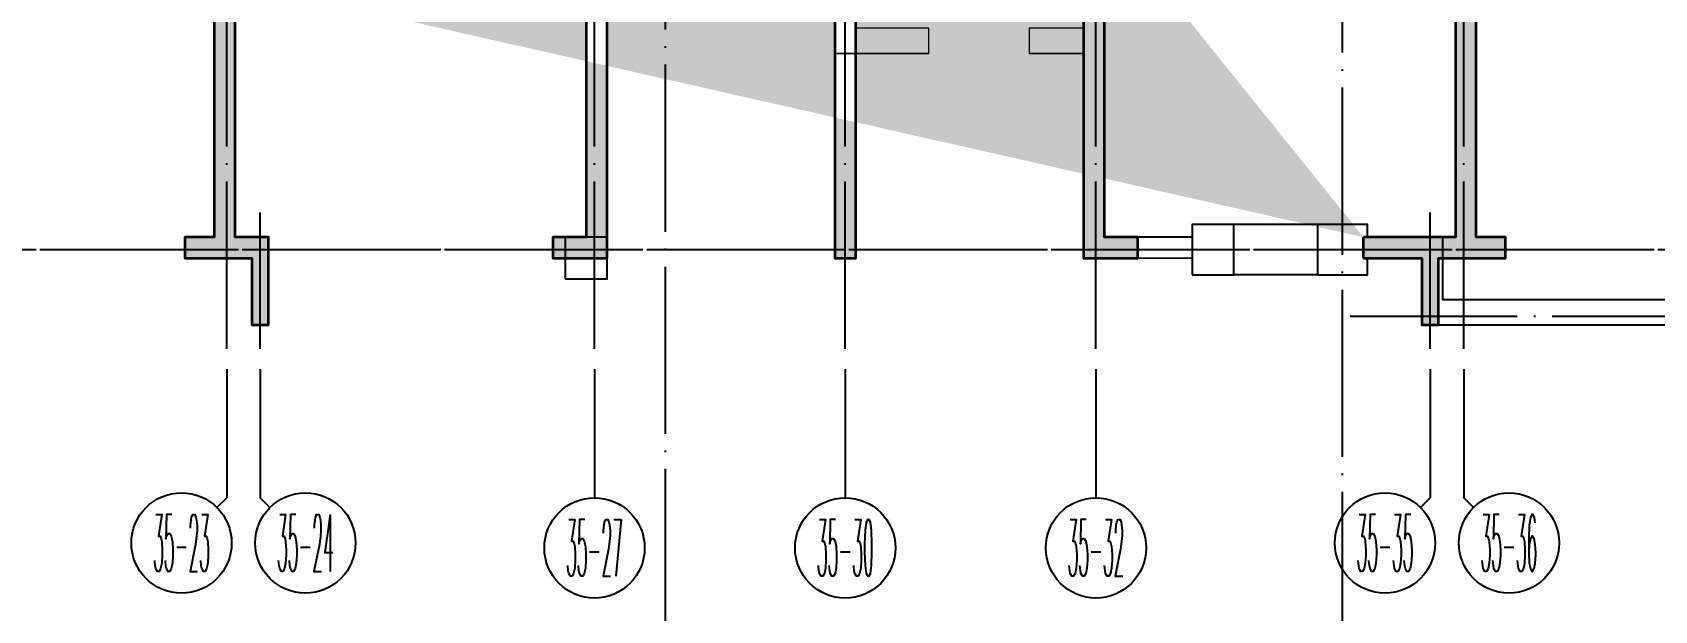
# Model space of a CAD drawing. Extents: x 115549 to 768939, y -502199 to 402497.
# Drawn here: x 316408 to 335817, y -376071 to -369151 of the extents above; entities that cross this region are included whole.
import ezdxf
from ezdxf.enums import TextEntityAlignment as Align

# ---------------------------------------------------------------- set-up
doc = ezdxf.new("R2010")
doc.units = 0
doc.header["$LTSCALE"] = 1000
doc.header["$MEASUREMENT"] = 0
doc.linetypes.add('DOTE', pattern=[2.4200000000000004, 2, -0.2, 0.02, -0.2])
for name, color, linetype in [('AXIS', 3, 'Continuous'), ('AXIS_TEXT', 7, 'Continuous'), ('COLUMN', 9, 'Continuous'), ('DOTE', 16, 'DOTE'), ('人防－WINDOW', 4, 'Continuous')]:
    doc.layers.add(name, color=color, linetype=linetype)
for name, color, linetype, lineweight in [('renWALL', 8, 'Continuous', 9), ('主楼剪力墙', 212, 'Continuous', 5), ('砼墙', 3, 'Continuous', 35)]:
    doc.layers.add(name, color=color, linetype=linetype, lineweight=lineweight)
doc.styles.add('_TCH_AXIS', font='COMPLEX', dxfattribs={"bigfont": 'GBCBIG'})
doc.styles.add('COMPLEX', font='COMPLEX')

# ---------------------------------------------------------------- blocks, each defined once
blk = doc.blocks.new('qiangzh3333')
at = {"layer": 'COLUMN', "color": 8}
for points in [[(503134901.045683, 3697132916.179456), (503133851.0310346, 3697132916.179456), (503133851.0310346, 3697135316.179456), (503133851.0310345, 3697136766.18678), (503133851.0310345, 3697136816.179456), (503136801.0389404, 3697136816.179456), (503136801.0353444, 3697138816.179147)], [(503144501.0353442, 3697133946.178967), (503144501.0353439, 3697132166.179456), (503137900.5802926, 3697132166.179456), (503137900.5802926, 3697132916.179456), (503137001.045683, 3697132916.179456), (503137001.045683, 3697133066.163342), (503136401.045683, 3697133066.163342), (503136401.045683, 3697132466.163342), (503137001.045683, 3697132466.163342), (503137001.045683, 3697132666.179456), (503137650.5802926, 3697132666.179456), (503137650.5802926, 3697131866.179456), (503144751.0353439, 3697131866.179456), (503144701.0353528, 3697131866.179456)]]:
    blk.add_lwpolyline(points, dxfattribs=at)
for points in [[(503134901.0456831, 3697132466.163342), (503135401.045683, 3697132466.163342), (503135401.045683, 3697133066.163342), (503134901.045683, 3697133066.163342)], [(503127401.038847, 3697132416.18678), (503127901.038847, 3697132416.18678), (503127901.038847, 3697132916.18678), (503127401.038847, 3697132916.18678)]]:
    blk.add_lwpolyline(points, close=True, dxfattribs=at)
at = {"layer": 'renWALL', "color": 8}
for points in [[(503127651.038847, 3697136766.179456), (503130626.0310346, 3697136766.179456), (503130626.0310346, 3697135116.179456), (503131751.0357096, 3697135116.179456), (503131751.0357096, 3697135416.179456), (503130876.0310346, 3697135416.179456), (503130876.0310346, 3697136766.179456), (503130876.0310346, 3697136766.179456), (503130876.0310346, 3697137066.179456), (503130726.0310346, 3697137066.179456), (503127651.038847, 3697137066.179456)], [(503133851.0310345, 3697137066.18678), (503133451.0310345, 3697137066.18678), (503133451.0310345, 3697136766.18678), (503133601.0310346, 3697136766.18678), (503133601.0310346, 3697135416.179456), (503132951.0357096, 3697135416.179456), (503132951.0357096, 3697135116.179456), (503133601.0310346, 3697135116.179456), (503133601.0310346, 3697132666.179456), (503134901.045683, 3697132666.179456)]]:
    blk.add_lwpolyline(points, dxfattribs=at)
blk = doc.blocks.new('zhuloujlqtiangchong')
at = {"layer": '主楼剪力墙'}
h = blk.add_hatch(color=253, dxfattribs=at)
h.dxf.hatch_style = 1
h.paths.add_polyline_path([(724222.2208015919, 614270.9931564331), (724222.2208015919, 614420.9931564331), (726322.2208015919, 614420.9931564331), (726322.2208015919, 615070.9931564331), (726122.2208015919, 615070.9931564331), (726122.2208015919, 614620.9931564331), (723922.2208015919, 614620.9931564331), (723922.2208015919, 614270.9931564331), (723922.2208015919, 614020.9931564331), (724222.2208015919, 614020.9931564331)], flags=17)
h.paths.add_polyline_path([(731322.2208015919, 614270.9931564331), (731322.2208015919, 614620.9931564331), (729822.2208015919, 614620.9931564331), (729122.2208015919, 614620.9931564331), (729122.2208015919, 614920.9931564331), (728922.2208015919, 614920.9931564331), (728922.2208015919, 614420.9931564331), (729822.2208015919, 614420.9931564331), (731022.2208015919, 614420.9931564331), (731022.2208015919, 614270.9931564331), (731022.2208015919, 614020.9931564331), (731322.2208015919, 614020.9931564331)], flags=17)
h.paths.add_polyline_path([(739622.2208015919, 614170.9931564331), (739622.2208015919, 612620.9931564331), (738622.2208015919, 612620.9931564331), (738622.2208015919, 612370.9931564331), (739722.2208015919, 612370.9931564331), (740822.2208015919, 612370.9931564331), (740822.2208015919, 612620.9931564331), (739822.2208015919, 612620.9931564331), (739822.2208015919, 614170.9931564331), (740022.2208015919, 614170.9931564331), (740022.2208015919, 614370.9931564331), (739722.2208015919, 614370.9931564331), (739422.2208015919, 614370.9931564331), (739422.2208015919, 614170.9931564331)], flags=17)
h.paths.add_polyline_path([(738722.2208015919, 608270.9931564331), (738722.2208015919, 610020.9931564331), (738522.2208015919, 610020.9931564331), (738522.2208015919, 608520.9931564331), (738122.2208015919, 608520.9931564331), (738122.2208015919, 608270.9931564331)], flags=17)
h.paths.add_polyline_path([(720872.2208015919, 618770.9931564331), (720272.2208015919, 618770.9931564331), (720272.2208015919, 618520.9931564331), (720622.2208015919, 618520.9931564331), (720622.2208015919, 617020.9931564331), (720872.2208015919, 617020.9931564331)])
h.paths.add_polyline_path([(749622.2208015919, 614420.9931564331), (750522.2129890919, 614420.9931564331), (750522.2129890919, 614920.9931564331), (750322.2129890919, 614920.9931564331), (750322.2129890919, 614620.9931564331), (749622.2208015919, 614620.9931564331), (748122.2208015919, 614620.9931564331), (748122.2208015919, 614270.9931564331), (748122.2208015919, 614020.9931564331), (748422.2208015919, 614020.9931564331), (748422.2208015919, 614270.9931564331), (748422.2208015919, 614420.9931564331)], flags=17)
h.paths.add_polyline_path([(745072.2208015919, 618520.9931564331), (745622.2208015919, 618520.9931564331), (745622.2208015919, 618770.9931564331), (744972.2208015919, 618770.9931564331), (744472.2208015919, 618770.9931564331), (744472.2208015919, 618520.9931564331), (744822.2208015919, 618520.9931564331), (744822.2208015919, 617020.9931564331), (745072.2208015919, 617020.9931564331)])
h.paths.add_polyline_path([(740722.2208015919, 608270.9931564331), (741322.2208015919, 608270.9931564331), (741322.2208015919, 608520.9931564331), (740922.2208015919, 608520.9931564331), (740922.2208015919, 610020.9931564331), (740722.2208015919, 610020.9931564331)], flags=17)
h.paths.add_polyline_path([(752422.2129890919, 612470.9931564331), (752422.2129890919, 612670.9931564331), (751822.2129890919, 612670.9931564331), (751222.2129890919, 612670.9931564331), (751222.2129890919, 612470.9931564331), (751697.2129890919, 612470.9931564331), (751697.2129890919, 610820.9931564331), (751697.2129890919, 608270.9931564331), (751947.2129890919, 608270.9931564331), (751947.2129890919, 610820.9931564331), (751947.2129890919, 612470.9931564331)], flags=17)
h.paths.add_polyline_path([(755522.2129890919, 614270.9931564331), (755522.2129890919, 614620.9931564331), (753322.2129890919, 614620.9931564331), (753322.2129890919, 615070.9931564331), (753122.2129890919, 615070.9931564331), (753122.2129890919, 614420.9931564331), (755222.2129890919, 614420.9931564331), (755222.2129890919, 614270.9931564331), (755222.2129890919, 614020.9931564331), (755522.2129890919, 614020.9931564331)], flags=17)
h.paths.add_polyline_path([(758822.2129890919, 618520.9931564331), (759172.2129890919, 618520.9931564331), (759172.2129890919, 618770.9931564331), (758572.2129890919, 618770.9931564331), (758572.2129890919, 617020.9931564331), (758822.2129890919, 617020.9931564331)])
h.paths.add_polyline_path([(741072.2208015919, 618520.9931564331), (741072.2208015919, 618770.9931564331), (740622.2208015919, 618770.9931564331), (739722.2208015919, 618770.9931564331), (738822.2208015919, 618770.9931564331), (738822.2208015919, 618520.9931564331), (739597.2208015919, 618520.9931564331), (739597.2208015919, 616870.9931564331), (739847.2208015919, 616870.9931564331), (739847.2208015919, 618520.9931564331), (740622.2208015919, 618520.9931564331)])
h.paths.add_polyline_path([(748722.2208015919, 612370.9931564331), (748972.2208015919, 612370.9931564331), (748972.2208015919, 608270.9931564331), (748322.2208015919, 608270.9931564331), (748322.2208015919, 608520.9931564331), (748722.2208015919, 608520.9931564331)], flags=17)
h.paths.add_polyline_path([(724172.2208015919, 618520.9931564331), (724172.2208015919, 619971.0041861534), (726072.2208015919, 619970.9867229462), (726072.2208015919, 618320.9931564331), (726322.2208015919, 618320.9931564331), (726322.2208015919, 620120.9853439331), (726322.2208015919, 620760.9853439331), (728922.2208015919, 620760.9853439331), (728922.2208015919, 620120.9853439331), (728922.2208015919, 618320.9931564331), (729172.2208015919, 618320.9931564331), (729172.2208015919, 619970.9867229462), (729872.2214835882, 619970.9931564331), (731072.2208015919, 619970.9931564331), (731072.2208015919, 619870.9931564331), (731072.2208015919, 618520.9931564331), (731722.2208015919, 618520.9931564331), (734372.2208015919, 618520.9931564331), (734372.2208015919, 617020.9931564331), (734622.2208015919, 617020.9931564331), (734622.2208015919, 618520.9931564331), (734972.2208015919, 618520.9931564331), (734972.2208015919, 618770.9931564331), (731722.2208015919, 618770.9931564331), (731322.2208015919, 618770.9931564331), (731322.2208015919, 619870.9931564331), (731322.2208015919, 620220.9931564331), (729872.2203384042, 620220.9931564331), (729172.2208015919, 620220.9867229462), (729172.2208015919, 621010.9853439331), (726072.2208015919, 621010.9853439331), (726072.2208015919, 620220.9867229462), (723922.2208015919, 620221.0064840317), (723922.2208015919, 619870.9931564331), (723922.2208015919, 618770.9931564331), (723522.2208015919, 618770.9931564331), (723522.2208015919, 618520.9931564331)])
h.paths.add_polyline_path([(748372.2208015919, 618520.9931564331), (748372.2208015919, 619870.9931564331), (748372.2208015919, 619970.9931564331), (750272.2129890919, 619970.9931564331), (750272.2129890919, 618320.9931564331), (750522.2129890919, 618320.9931564331), (750522.2129890919, 620120.9931564331), (750522.2129890919, 620760.9931564331), (753122.2129890919, 620760.9931564331), (753122.2129890919, 620120.9931564331), (753122.2129890919, 618320.9931564331), (753372.2129890919, 618320.9931564331), (753372.2129890919, 619970.9931564331), (754072.2129890919, 619970.9931564331), (755272.2129890919, 619970.9931564331), (755272.2129890919, 619870.9931564331), (755272.2129890919, 618520.9931564331), (755922.2129890919, 618520.9931564331), (755922.2129890919, 618770.9931564331), (755522.2129890919, 618770.9931564331), (755522.2129890919, 619870.9931564331), (755522.2129890919, 620220.9931564331), (754072.2129890919, 620220.9931564331), (753372.2129890919, 620220.9931564331), (753372.2129890919, 621010.9931564331), (750272.2129890919, 621010.9931564331), (750272.2129890919, 620220.9931564331), (748122.2208015919, 620220.9931564331), (748122.2208015919, 619870.9931564331), (748122.2208015919, 618770.9931564331), (747722.2208015919, 618770.9931564331), (747722.2208015919, 618520.9931564331)])
h.paths.add_polyline_path([(766772.2129890919, 615300.9853439331), (766772.2129890919, 618770.9931564331), (763922.2129890919, 618770.9931564331), (763022.2129890919, 618770.9931564331), (763022.2129890919, 618520.9931564331), (763772.2129890919, 618520.9931564331), (763772.2129890919, 616870.9931564331), (763772.2129890919, 614270.9931564331), (763772.2129890919, 613570.9931564331), (763772.2129890919, 612970.9931564331), (763772.2129890919, 612620.9931564331), (762672.2129890919, 612620.9931564331), (762672.2129890919, 612570.9931564331), (762272.2129890919, 612570.9931564331), (762272.2129890919, 612370.9931564331), (762672.2129890919, 612370.9931564331), (762672.2129890919, 612170.9931564331), (762672.2129890919, 610020.9931564331), (762672.2129890919, 608520.9931564331), (762322.2129890919, 608520.9931564331), (762322.2129890919, 608270.9931564331), (762922.2129890919, 608270.9931564331), (762922.2129890919, 610020.9931564331), (762922.2129890919, 612170.9931564331), (762922.2129890919, 612370.9931564331), (764022.2129890919, 612370.9931564331), (764022.2129890919, 612970.9931564331), (764022.2129890919, 613470.9931564331), (764622.2286140919, 613470.9931564331), (764622.2286140919, 613720.9931564331), (764022.2129890919, 613720.9931564331), (764022.2129890919, 614270.9931564331), (764022.2129890919, 616870.9931564331), (764022.2129890919, 618520.9931564331), (765872.2286140919, 618520.9931564331), (766522.2129890919, 618520.9931564331), (766522.2129890919, 615300.9853439331), (766522.2129890919, 613720.9931564331), (765872.2286140919, 613720.9931564331), (765822.2286140919, 613720.9931564331), (765822.2286140919, 613470.9931564331), (765872.2286140919, 613470.9931564331), (766772.2129890919, 613470.9931564331)])
edge = h.paths.add_edge_path()
edge.add_line((758022.2129890919, 608270.9931564331), (758022.2129890919, 608520.9931564331))
edge.add_line((715422.2208015919, 618170.9931564331), (715422.2208015919, 616870.9931564331))
edge.add_line((715422.2208015919, 616870.9931564331), (715422.2208015919, 614270.9931564331))
edge.add_line((715422.2208015919, 614270.9931564331), (715422.2208015919, 613871.0209380689))
edge.add_line((715422.2208015919, 613871.0209383965), (714822.2485022082, 613871.1875973685))
edge.add_line((714822.2485021949, 613871.1875972748), (714822.179057753, 613621.1876069199))
edge.add_line((714822.1790577173, 613621.1876068115), (715422.220801543, 613621.0209285493))
edge.add_line((715422.2208015919, 613621.0209283829), (715422.2208015919, 612370.9931563921))
edge.add_line((715422.2208015919, 612370.9931564331), (716522.2208015919, 612370.9931564331))
edge.add_line((716522.2208015919, 612370.9931564331), (716522.2208015919, 612170.9931564331))
edge.add_line((716522.2208015919, 612170.9931564331), (716522.2208015919, 610020.9931564331))
edge.add_line((716522.2208015919, 610020.9931564331), (716522.2208015919, 608270.9931564331))
edge.add_line((716522.2208015919, 608270.9931564331), (717122.2208015919, 608270.9931564331))
edge.add_line((717122.2208015919, 608270.9931564331), (717122.2208015919, 608520.9931564331))
edge.add_line((717122.2208015919, 608520.9931564331), (716772.2208015919, 608520.9931564331))
edge.add_line((716772.2208015919, 608520.9931564331), (716772.2208015919, 610020.9931564331))
edge.add_line((716772.2208015919, 610020.9931564331), (716772.2208015919, 612170.9931564331))
edge.add_line((716772.2208015919, 612170.9931564331), (716772.2208015919, 612370.9931564331))
edge.add_line((716772.2208015919, 612370.9931564331), (717172.2208015919, 612370.9931564331))
edge.add_line((717172.2208015919, 612370.9931564331), (717172.2208015919, 612570.9931564331))
edge.add_line((717172.2208015919, 612570.9931564331), (716772.2208015919, 612570.9931564331))
edge.add_line((716772.2208015919, 612570.9931564331), (716772.2208015919, 612620.9931564331))
edge.add_line((716772.2208015919, 612620.9931564331), (715672.2208015919, 612620.9931564331))
edge.add_line((715672.2208015919, 612620.9931564331), (715672.2208015919, 613770.9931564331))
edge.add_line((715672.2208015919, 613770.9931564331), (715672.2208015919, 614270.9931564331))
edge.add_line((715672.2208015919, 614270.9931564331), (715672.2208015919, 616870.9931564331))
edge.add_line((715672.2208015919, 616870.9931564331), (715672.2208015919, 618170.9931564331))
edge.add_line((720072.2208015919, 613870.9931564331), (720072.2208015919, 612470.9931564331))
edge.add_line((720072.2208015919, 612470.9931564331), (720072.2208015919, 610020.9931564331))
edge.add_line((720072.2208015919, 610020.9931564331), (720072.2208015919, 608520.9931564331))
edge.add_line((720072.2208015919, 608520.9931564331), (719722.2208015919, 608520.9931564331))
edge.add_line((719722.2208015919, 608520.9931564331), (719722.2208015919, 608270.9931564331))
edge.add_line((719722.2208015919, 608270.9931564331), (720222.2208015919, 608270.9931564331))
edge.add_line((720222.2208015919, 608270.9931564331), (720522.2208015919, 608270.9931564331))
edge.add_line((720522.2208015919, 608270.9931564331), (720522.2208015919, 607470.9931564331))
edge.add_line((720522.2208015919, 607470.9931564331), (720722.2208015919, 607470.9931564331))
edge.add_line((720722.2208015919, 607470.9931564331), (720722.2208015919, 608520.9931564331))
edge.add_line((720722.2208015919, 608520.9931564331), (720322.2208015919, 608520.9931564331))
edge.add_line((720322.2208015919, 608520.9931564331), (720322.2208015919, 610020.9931564331))
edge.add_line((720322.2208015919, 610020.9931564331), (720322.2208015919, 612470.9931564331))
edge.add_line((720322.2208015919, 612470.9931564331), (720322.2208015919, 613870.9931564331))
edge.add_line((730472.2208015919, 612370.9931564331), (730472.2208015919, 608270.9931564331))
edge.add_line((730472.2208015919, 608270.9931564331), (731122.2208015919, 608270.9931564331))
edge.add_line((731122.2208015919, 608270.9931564331), (731122.2208015919, 608520.9931564331))
edge.add_line((731122.2208015919, 608520.9931564331), (730722.2208015919, 608520.9931564331))
edge.add_line((730722.2208015919, 608520.9931564331), (730722.2208015919, 612370.9931564331))
edge.add_line((724522.2208015919, 612370.9931564331), (724522.2208015919, 608520.9931564331))
edge.add_line((724522.2208015919, 608520.9931564331), (724122.2208015919, 608520.9931564331))
edge.add_line((724122.2208015919, 608520.9931564331), (724122.2208015919, 608270.9931564331))
edge.add_line((724122.2208015919, 608270.9931564331), (724772.2208015919, 608270.9931564331))
edge.add_line((724772.2208015919, 608270.9931564331), (724772.2208015919, 612370.9931564331))
edge.add_line((744272.2208015919, 613870.9931564331), (744272.2208015919, 612470.9931564331))
edge.add_line((744272.2208015919, 612470.9931564331), (744272.2208015919, 610020.9931564331))
edge.add_line((744272.2208015919, 610020.9931564331), (744272.2208015919, 608520.9931564331))
edge.add_line((744272.2208015919, 608520.9931564331), (743922.2208015919, 608520.9931564331))
edge.add_line((743922.2208015919, 608520.9931564331), (743922.2208015919, 608270.9931564331))
edge.add_line((743922.2208015919, 608270.9931564331), (744422.2208015919, 608270.9931564331))
edge.add_line((744422.2208015919, 608270.9931564331), (744722.2208015919, 608270.9931564331))
edge.add_line((744722.2208015919, 608270.9931564331), (744722.2208015919, 607470.9931564331))
edge.add_line((744722.2208015919, 607470.9931564331), (744922.2208015919, 607470.9931564331))
edge.add_line((744922.2208015919, 607470.9931564331), (744922.2208015919, 608520.9931564331))
edge.add_line((744922.2208015919, 608520.9931564331), (744522.2208015919, 608520.9931564331))
edge.add_line((744522.2208015919, 608520.9931564331), (744522.2208015919, 610020.9931564331))
edge.add_line((744522.2208015919, 610020.9931564331), (744522.2208015919, 612470.9931564331))
edge.add_line((744522.2208015919, 612470.9931564331), (744522.2208015919, 613870.9931564331))
edge.add_line((759122.2129890919, 613870.9931564331), (759122.2129890919, 612470.9931564331))
edge.add_line((759122.2129890919, 612470.9931564331), (759122.2129890919, 610020.9931564331))
edge.add_line((759122.2129890919, 610020.9931564331), (759122.2129890919, 608520.9931564331))
edge.add_line((759122.2129890919, 608520.9931564331), (758822.2129890919, 608520.9931564331))
edge.add_line((758822.2129890919, 608520.9931564331), (758022.2129890919, 608520.9931564331))
edge.add_line((758022.2129890919, 608270.9931564331), (758722.2129890919, 608270.9931564331))
edge.add_line((758722.2129890919, 608270.9931564331), (758722.2129890919, 607470.9931564331))
edge.add_line((758722.2129890919, 607470.9931564331), (758922.2129890919, 607470.9931564331))
edge.add_line((758922.2129890919, 607470.9931564331), (758922.2129890919, 608270.9931564331))
edge.add_line((758922.2129890919, 608270.9931564331), (759222.2129890919, 608270.9931564331))
edge.add_line((759222.2129890919, 608270.9931564331), (759722.2129890919, 608270.9931564331))
edge.add_line((759722.2129890919, 608270.9931564331), (759722.2129890919, 608520.9931564331))
edge.add_line((759722.2129890919, 608520.9931564331), (759372.2129890919, 608520.9931564331))
edge.add_line((759372.2129890919, 608520.9931564331), (759372.2129890919, 610020.9931564331))
edge.add_line((759372.2129890919, 610020.9931564331), (759372.2129890919, 612470.9931564331))
edge.add_line((759372.2129890919, 612470.9931564331), (759372.2129890919, 613870.9931564331))
edge.add_line((754672.2129890919, 612370.9931564331), (754672.2129890919, 608270.9931564331))
edge.add_line((754672.2129890919, 608270.9931564331), (755322.2129890919, 608270.9931564331))
edge.add_line((755322.2129890919, 608270.9931564331), (755322.2129890919, 608520.9931564331))
edge.add_line((755322.2129890919, 608520.9931564331), (754922.2129890919, 608520.9931564331))
edge.add_line((754922.2129890919, 608520.9931564331), (754922.2129890919, 612370.9931564331))
h.paths.add_polyline_path([(734922.2208015919, 611170.985833168), (735172.2208015919, 611170.9858326912), (735172.2208015919, 613870.9931564331), (734922.2208015919, 613870.9931564331)])
h.paths.add_polyline_path([(735172.2208015919, 609970.9858326912), (734922.2208015919, 609970.9858326912), (734922.2208015919, 608520.9931564331), (733722.2208015919, 608520.9931564331), (733722.2208015919, 608270.9931564331), (734522.2208015919, 608270.9931564331), (734522.2208015919, 607470.9931564331), (734722.2208015919, 607470.9931564331), (734722.2208015919, 608270.9931564331), (735522.2208015919, 608270.9931564331), (735522.2208015919, 608520.9931564331), (735172.2208015919, 608520.9931564331)])
h.paths.add_polyline_path([(727497.2208015919, 610445.9858322144), (727747.2208016515, 610445.9858322144), (727747.2208015919, 612470.9931564331), (728222.2208015919, 612470.9931564331), (728222.2208015919, 612670.9931564331), (727022.2208015919, 612670.9931564331), (727022.2208015919, 612470.9931564331), (727497.2208015919, 612470.9931564331)])
h.paths.add_polyline_path([(727747.2208015919, 609245.985833168), (727497.2208015919, 609245.9858326912), (727497.2208015919, 608270.9931564331), (727747.2208015919, 608270.9931564331)])
h = blk.add_hatch(color=253, dxfattribs=at)
h.dxf.hatch_style = 1
h.paths.add_polyline_path([(720072.2208015919, 613870.9931564331), (720322.2208015919, 613870.9931564331), (720322.2208015919, 612470.9931564331), (720322.2208015919, 610020.9931564331), (720322.2208015919, 608520.9931564331), (720722.2208015919, 608520.9931564331), (720722.2208015919, 607470.9931564331), (720522.2208015919, 607470.9931564331), (720522.2208015919, 608270.9931564331), (720222.2208015919, 608270.9931564331), (719722.2208015919, 608270.9931564331), (719722.2208015919, 608520.9931564331), (720072.2208015919, 608520.9931564331), (720072.2208015919, 610020.9931564331), (720072.2208015919, 612470.9931564331)])
h.paths.add_polyline_path([(724522.2208015919, 612370.9931564331), (724772.2208015919, 612370.9931564331), (724772.2208015919, 608270.9931564331), (724122.2208015919, 608270.9931564331), (724122.2208015919, 608520.9931564331), (724522.2208015919, 608520.9931564331)])
h.paths.add_polyline_path([(730472.2208015919, 612370.9931564331), (730722.2208015919, 612370.9931564331), (730722.2208015919, 608520.9931564331), (731122.2208015919, 608520.9931564331), (731122.2208015919, 608270.9931564331), (730472.2208015919, 608270.9931564331)])
edge = h.paths.add_edge_path()
edge.add_line((716422.2208015919, 618520.9931564331), (716422.2208015919, 618770.9931564331))
h.paths.add_polyline_path([(715422.2094482183, 613871.0209417343), (715422.1400039196, 613621.020951271), (715422.2208015919, 613621.0209283829), (715422.2208015919, 612370.9931564331), (716522.2208015919, 612370.9931564331), (716522.2208015919, 608270.9931564331), (717122.2208015919, 608270.9931564331), (717122.2208015919, 608520.9931564331), (716772.2208015919, 608520.9931564331), (716772.2208015919, 612370.9931564331), (717172.2208015919, 612370.9931564331), (717172.2208015919, 612570.9931564331), (716772.2208015919, 612570.9931564331), (716772.2208015919, 612620.9931564331), (715672.2208015919, 612620.9931564331), (715672.2208015919, 618170.9931564331), (715422.2208015919, 618170.9931564331), (715422.2208015919, 613871.0209383965)])
h.paths.add_polyline_path([(744522.2208015919, 609970.9858322144), (744272.2208016515, 609970.9858322144), (744272.2208015919, 608520.9931564331), (743922.2208015919, 608520.9931564331), (743922.2208015919, 608270.9931564331), (744722.2208015919, 608270.9931564331), (744722.2208015919, 607470.9931564331), (744922.2208015919, 607470.9931564331), (744922.2208015919, 608520.9931564331), (744522.2208015919, 608520.9931564331)])
h.paths.add_polyline_path([(744272.2208015323, 611170.9858312607), (744522.2208015323, 611170.9858317375), (744522.2208015919, 613870.9931564331), (744272.2208015919, 613870.9931564331)])
h = blk.add_hatch(color=253, dxfattribs=at)
h.dxf.hatch_style = 1
h.paths.add_polyline_path([(754672.2129890919, 612370.9931564331), (754922.2129890919, 612370.9931564331), (754922.2129890919, 608520.9931564331), (755322.2129890919, 608520.9931564331), (755322.2129890919, 608270.9931564331), (754672.2129890919, 608270.9931564331)])
h.paths.add_polyline_path([(759122.2129890323, 611170.9858322144), (759372.2129889727, 611170.9858322144), (759372.2129890919, 613870.9931564331), (759122.2129890919, 613870.9931564331)])
h.paths.add_polyline_path([(759372.2129890919, 609970.9858326912), (759122.2129890919, 609970.9858326912), (759122.2129890919, 608520.9931564331), (758022.2129890919, 608520.9931564331), (758022.2129890919, 608270.9931564331), (758722.2129890919, 608270.9931564331), (758722.2129890919, 607470.9931564331), (758922.2129890919, 607470.9931564331), (758922.2129890919, 608270.9931564331), (759722.2129890919, 608270.9931564331), (759722.2129890919, 608520.9931564331), (759372.2129890919, 608520.9931564331)])
blk = doc.blocks.new('_AXISO')
blk.add_circle((0, 0), 0.5)
at = {"layer": 'AXIS_TEXT', "style": 'COMPLEX', "width": 1.041666666666667}
blk.add_attdef('A', text='', height=0.56, dxfattribs=at).set_placement((-0.25, -0.28), (0.25, -0.28), align=Align.FIT)
blk = doc.blocks.new('35-3')
at = {"layer": 'AXIS'}
for p, q in [((2413187.850281576, -860176.904666746), (2413187.850281574, -861715.203643512)), ((2413587.850281576, -860176.9046667463), (2413587.850281574, -861715.2036435122)), ((2417587.850281577, -860176.904666746), (2417587.850281575, -861715.2036435117)), ((2420587.850281577, -860176.904666746), (2420587.850281575, -861715.2036435117)), ((2423587.850281577, -860176.904666746), (2423587.850281575, -861715.2036435117)), ((2427587.851011854, -860176.904666746), (2427587.851011852, -861715.203643512)), ((2427987.851011854, -860176.9046667463), (2427987.851011852, -861715.2036435122)), ((2413070.692994048, -861832.3609310372), (2413187.850281574, -861715.203643512)), ((2413705.007569099, -861832.3609310375), (2413587.850281574, -861715.2036435122)), ((2427470.693724326, -861832.3609310372), (2427587.851011852, -861715.203643512)), ((2428105.008299377, -861832.3609310375), (2427987.851011852, -861715.2036435122))]:
    blk.add_line(p, q, dxfattribs=at)
ref = blk.add_blockref('_AXISO', (2412646.428925336, -862256.6249997485), dxfattribs=dict(at, xscale=1200, yscale=1200, zscale=1200))
ref.add_attrib('A', '35-23', dxfattribs={"layer": 'AXIS_TEXT', "height": 678.8225099390856, "style": '_TCH_AXIS', "width": 0.2121212121211388}).set_placement((2412307.017670366, -862596.0362547184), (2412985.840180305, -862596.0362547184), align=Align.FIT)
ref = blk.add_blockref('_AXISO', (2414129.27163781, -862256.6249997499), dxfattribs=dict(at, xscale=1200, yscale=1200, zscale=1200))
ref.add_attrib('A', '35-24', dxfattribs={"layer": 'AXIS_TEXT', "height": 678.8225099390856, "style": '_TCH_AXIS', "width": 0.2079207920791359}).set_placement((2413789.860382841, -862596.0362547194), (2414468.68289278, -862596.0362547194), align=Align.FIT)
ref = blk.add_blockref('_AXISO', (2417587.850281575, -862315.2036435117), dxfattribs=dict(at, xscale=1200, yscale=1200, zscale=1200))
ref.add_attrib('A', '35-27', dxfattribs={"layer": 'AXIS_TEXT', "height": 678.8225099390856, "style": '_TCH_AXIS', "width": 0.2121212121211388}).set_placement((2417248.439026606, -862654.6148984814), (2417927.261536545, -862654.6148984814), align=Align.FIT)
ref = blk.add_blockref('_AXISO', (2420587.850281575, -862315.2036435117), dxfattribs=dict(at, xscale=1200, yscale=1200, zscale=1200))
ref.add_attrib('A', '35-30', dxfattribs={"layer": 'AXIS_TEXT', "height": 678.8225099390856, "style": '_TCH_AXIS', "width": 0.2142857142856403}).set_placement((2420248.439026605, -862654.6148984814), (2420927.261536544, -862654.6148984814), align=Align.FIT)
ref = blk.add_blockref('_AXISO', (2423587.850281575, -862315.2036435117), dxfattribs=dict(at, xscale=1200, yscale=1200, zscale=1200))
ref.add_attrib('A', '35-32', dxfattribs={"layer": 'AXIS_TEXT', "height": 678.8225099390856, "style": '_TCH_AXIS', "width": 0.2142857142856401}).set_placement((2423248.439026605, -862654.6148984814), (2423927.261536544, -862654.6148984814), align=Align.FIT)
ref = blk.add_blockref('_AXISO', (2427046.429655614, -862256.6249997485), dxfattribs=dict(at, xscale=1200, yscale=1200, zscale=1200))
ref.add_attrib('A', '35-35', dxfattribs={"layer": 'AXIS_TEXT', "height": 678.8225099390856, "style": '_TCH_AXIS', "width": 0.2142857142856402}).set_placement((2426707.018400645, -862596.0362547184), (2427385.840910584, -862596.0362547184), align=Align.FIT)
ref = blk.add_blockref('_AXISO', (2428529.272368089, -862256.6249997499), dxfattribs=dict(at, xscale=1200, yscale=1200, zscale=1200))
ref.add_attrib('A', '35-36', dxfattribs={"layer": 'AXIS_TEXT', "height": 678.8225099390856, "style": '_TCH_AXIS', "width": 0.2142857142856403}).set_placement((2428189.861113119, -862596.0362547194), (2428868.683623058, -862596.0362547194), align=Align.FIT)
blk = doc.blocks.new('gangjinhunningtuqiang')
at = {"layer": '砼墙', "color": 8}
blk.add_line((758022.2129890919, 608270.9931564331), (758022.2129890919, 608520.9931564331), dxfattribs=at)
for points in [[(744272.2208015919, 613870.9931564331), (744272.2208015919, 612470.9931564331), (744272.2208015919, 610020.9931564331), (744272.2208015919, 608520.9931564331), (743922.2208015919, 608520.9931564331), (743922.2208015919, 608270.9931564331), (744422.2208015919, 608270.9931564331), (744722.2208015919, 608270.9931564331), (744722.2208015919, 607470.9931564331), (744922.2208015919, 607470.9931564331), (744922.2208015919, 608520.9931564331), (744522.2208015919, 608520.9931564331), (744522.2208015919, 610020.9931564331), (744522.2208015919, 612470.9931564331), (744522.2208015919, 613870.9931564331)], [(758022.2129890919, 608270.9931564331), (758722.2129890919, 608270.9931564331), (758722.2129890919, 607470.9931564331), (758922.2129890919, 607470.9931564331), (758922.2129890919, 608270.9931564331), (759222.2129890919, 608270.9931564331), (759722.2129890919, 608270.9931564331), (759722.2129890919, 608520.9931564331), (759372.2129890919, 608520.9931564331), (759372.2129890919, 610020.9931564331), (759372.2129890919, 612470.9931564331), (759372.2129890919, 613870.9931564331)], [(759122.2129890919, 613870.9931564331), (759122.2129890919, 612470.9931564331), (759122.2129890919, 610020.9931564331), (759122.2129890919, 608520.9931564331), (758822.2129890919, 608520.9931564331), (758022.2129890919, 608520.9931564331)], [(748722.2208015919, 612370.9931564331), (748722.2208015919, 608520.9931564331), (748322.2208015919, 608520.9931564331), (748322.2208015919, 608270.9931564331), (748972.2208015919, 608270.9931564331), (748972.2208015919, 612370.9931564331)], [(754672.2129890919, 612370.9931564331), (754672.2129890919, 608270.9931564331), (755322.2129890919, 608270.9931564331), (755322.2129890919, 608520.9931564331), (754922.2129890919, 608520.9931564331), (754922.2129890919, 612370.9931564331)]]:
    blk.add_lwpolyline(points, dxfattribs=at)
blk.add_lwpolyline([(752422.2129890919, 612470.9931564331), (752422.2129890919, 612670.9931564331), (751822.2129890919, 612670.9931564331), (751222.2129890919, 612670.9931564331), (751222.2129890919, 612470.9931564331), (751697.2129890919, 612470.9931564331), (751697.2129890919, 610820.9931564331), (751697.2129890919, 608270.9931564331), (751947.2129890919, 608270.9931564331), (751947.2129890919, 610820.9931564331), (751947.2129890919, 612470.9931564331)], close=True, dxfattribs=at)
blk = doc.blocks.new('saaaa')
at = {"layer": 'COLUMN', "color": 8}
for p, q in [((504795589.8447793, 3696193713.324012), (504795089.8447793, 3696193713.324012)), ((504795089.8447793, 3696193713.324012), (504795089.8447793, 3696193213.324012)), ((504795589.8447793, 3696193213.324012), (504795589.8447793, 3696193713.324012)), ((504795089.8447793, 3696193213.324012), (504795589.8447793, 3696193213.324012))]:
    blk.add_line(p, q, dxfattribs=at)
at = {"layer": 'renWALL', "color": 8}
for p, q in [((504798314.8369669, 3696197563.316688), (504798314.8369669, 3696195913.316688)), ((504801539.8369669, 3696196113.316688), (504801539.8369668, 3696197563.324012)), ((504799439.8416418, 3696195913.316688), (504799439.8416418, 3696196213.316688)), ((504800639.8416418, 3696196213.316688), (504800639.8416418, 3696195913.316688)), ((504801539.8369669, 3696193713.316688), (504801539.8369669, 3696196113.316688)), ((504798314.8369669, 3696195913.316688), (504799439.8416418, 3696195913.316688)), ((504800639.8416418, 3696195913.316688), (504801289.8369669, 3696195913.316688)), ((504801289.8369669, 3696195913.316688), (504801289.8369669, 3696193463.316688)), ((504803089.8516153, 3696193863.300574), (504802589.8516153, 3696193863.300574)), ((504802589.8516153, 3696193863.300574), (504802589.8516154, 3696193263.300574)), ((504803089.8516153, 3696193263.300574), (504803089.8516153, 3696193863.300574)), ((504804689.8516153, 3696193863.300574), (504804089.8516153, 3696193863.300574)), ((504804089.8516153, 3696193863.300574), (504804089.8516153, 3696193263.300574)), ((504804689.8516153, 3696193713.316688), (504804689.8516153, 3696193863.300574)), ((504802589.8516153, 3696193713.316688), (504801539.8369669, 3696193713.316688)), ((504805589.3862249, 3696193713.316688), (504804689.8516153, 3696193713.316688)), ((504805589.3862249, 3696192963.316688), (504805589.3862249, 3696193713.316688)), ((504801289.8369669, 3696193463.316688), (504802589.8516153, 3696193463.316688)), ((504804689.8516153, 3696193263.300574), (504804689.8516153, 3696193463.316688)), ((504804689.8516153, 3696193463.316688), (504805339.3862249, 3696193463.316688)), ((504805339.3862249, 3696193463.316688), (504805339.3862249, 3696192663.316688)), ((504802589.8516154, 3696193263.300574), (504803089.8516153, 3696193263.300574)), ((504804089.8516153, 3696193263.300574), (504804689.8516153, 3696193263.300574)), ((504812189.8412762, 3696192963.316688), (504805589.3862249, 3696192963.316688)), ((504805339.3862249, 3696192663.316688), (504812439.8412762, 3696192663.316688))]:
    blk.add_line(p, q, dxfattribs=at)
blk = doc.blocks.new('35-20')
at = {"layer": 'DOTE', "color": 8}
for p, q in [((818442.2634844678, 671148.1803435704), (818442.2634844678, 678664.2135253767)), ((833242.2634844678, 671148.180343571), (833242.2634844678, 678664.2135253767)), ((822842.2634844678, 671148.1803435705), (822842.2634844678, 676914.156285279)), ((825842.2634844678, 671148.1803435708), (825842.2634844678, 676904.0216588967)), ((828842.2634844678, 671148.1803435709), (828842.2634844678, 676914.156285279)), ((818842.2627541884, 671148.1803435704), (818842.2627541884, 672777.4228707534)), ((832842.2642147457, 671148.180343571), (832842.2642147457, 672777.4228707545)), ((839986.7955054385, 672332.3701968805), (788683.2032919042, 672332.3701968795))]:
    blk.add_line(p, q, dxfattribs=at)

msp = doc.modelspace()

# ---------------------------------------------------------------- linework, layer by layer
at = {"layer": 'DOTE', "color": 1}
for p, q in [((323983.3005161176, -422356.4703486423), (323983.3005161176, -308021.8283446293)), ((332083.3005161176, -403271.818219469), (332083.3005161176, -308471.8283446293)), ((338233.3005161176, -371751.8177311878), (289833.3005161176, -371751.8177311878))]:
    msp.add_line(p, q, dxfattribs=at)
at = {"layer": 'DOTE'}
msp.add_line((341433.3005156408, -372551.8177311878), (332132.8454642782, -372551.8177311878), dxfattribs=at)
at = {"layer": '人防－WINDOW'}
for p, q in [((331783.310854722, -371451.833844469), (330783.310854722, -371451.833844469)), ((331783.310854722, -372051.8338449459), (330783.310854722, -372051.833844469))]:
    msp.add_line(p, q, dxfattribs=at)

# ---------------------------------------------------------------- block references
for name, p in [('saaaa', (-504472306.5407606, -3696565314.398091)), ('35-20', (-499709.4183769336, -1044084.538242624)), ('35-3', (-2094455.005170356, 486994.4653036137))]:
    msp.add_blockref(name, p)
at = {"layer": 'renWALL', "color": 8}
msp.add_blockref('qiangzh3333', (-502804617.7348283, -3697504517.997187), dxfattribs=at)
at = {"layer": '砼墙', "color": 3}
msp.add_blockref('zhuloujlqtiangchong', (-425688.9167828073, -980122.8035634022), dxfattribs=at)
at = {"layer": '砼墙'}
msp.add_blockref('gangjinhunningtuqiang', (-425688.9167828073, -980122.8035634022), dxfattribs=at)

doc.saveas('drawing.dxf')
